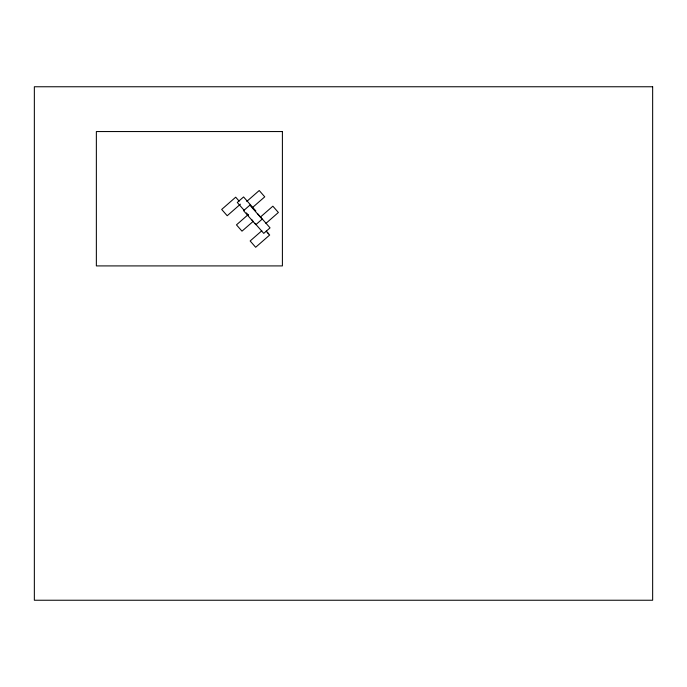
<?xml version="1.0" encoding="UTF-8"?>
<svg xmlns="http://www.w3.org/2000/svg" width="687" height="687" viewBox="0 0 687 687"><rect width="100%" height="100%" fill="white"/><g stroke="black" fill="none" stroke-linecap="round" stroke-linejoin="round"><path stroke-width="1.03" d="M240.441 204.159L227.208 215.744L221.686 209.441L235.701 197.178L239.145 201.119M246.77 201.428L259.222 190.522L264.744 196.834L252.292 207.732M248.144 214.645L236.465 224.864L241.987 231.167L252.876 221.626M260.407 217.083L272.859 206.186L278.381 212.489L265.921 223.395M261.824 230.755L250.154 240.974L255.667 247.277L269.682 235.023L266.23 231.081M255.839 210.952L243.576 196.946L237.273 202.467L244.083 210.248M257.788 213.855L270.051 227.869L263.748 233.382L254.894 223.266M267.209 232.3L268.591 233.881M246.427 212.927L248.496 215.289M251.485 219.376L252.85 220.931M249.879 205.155L243.567 210.677L255.83 224.683L262.142 219.17L249.879 205.155M652.65 86.76L34.35 86.76L34.35 600.24L652.65 600.24L652.65 86.76M282.4 131.552L96.36 131.552L96.36 265.912L282.4 265.912L282.4 131.552"/></g></svg>
